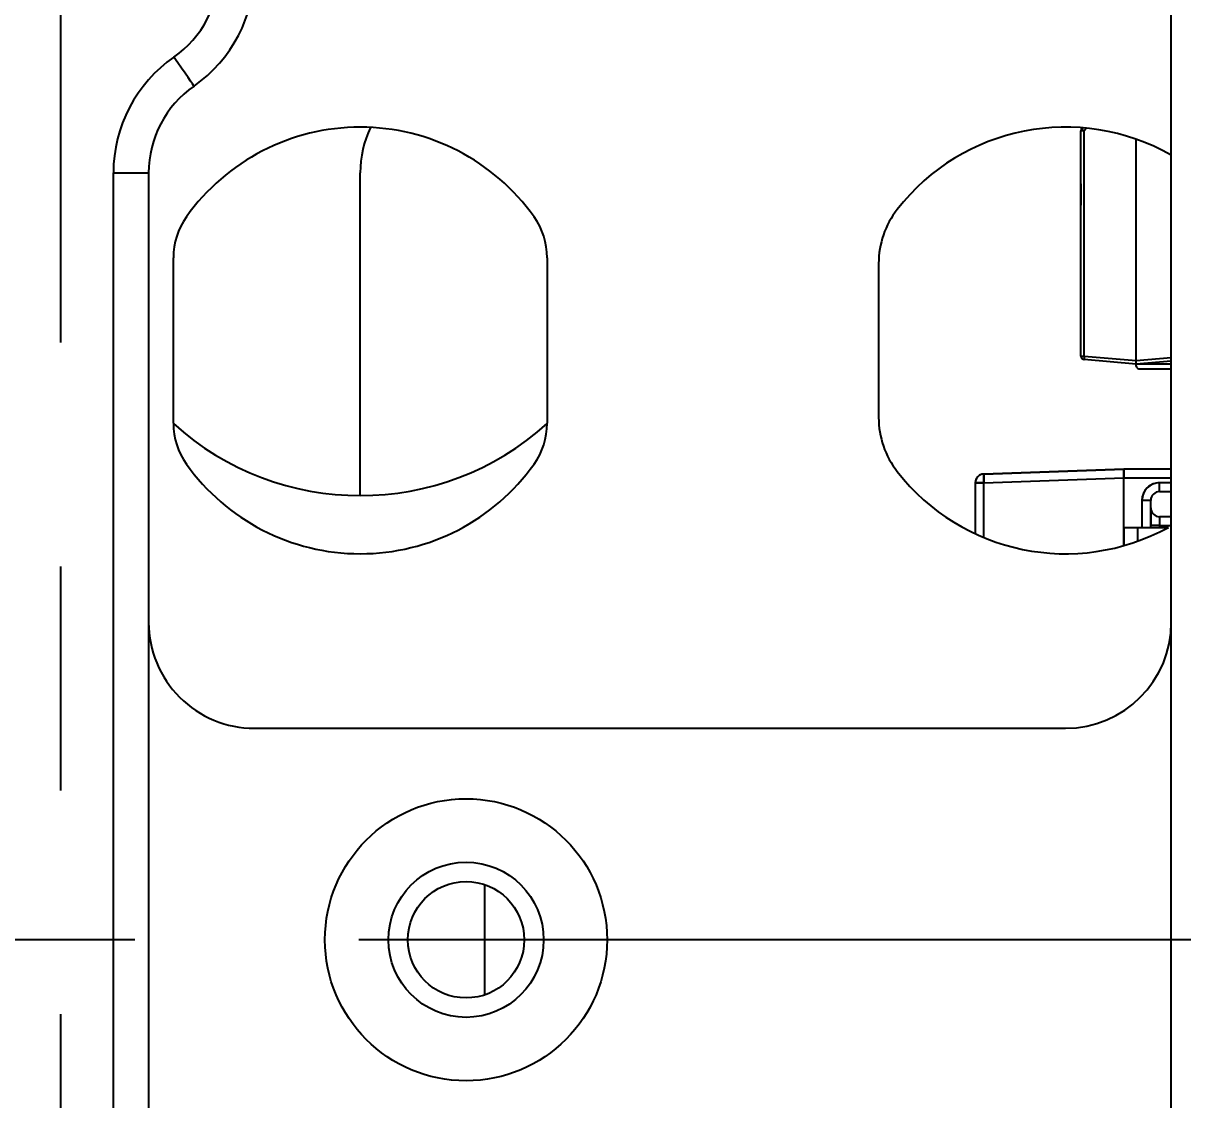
# Model space of a CAD drawing. Header units: millimetres. Extents: x 36 to 3196, y 27 to 5967.
# Drawn here: x 584.51 to 617.4, y 839.37 to 869.91 of the extents above; entities that cross this region are included whole.
import ezdxf

# ---------------------------------------------------------------- set-up
doc = ezdxf.new("R2010")
doc.units = ezdxf.units.MM
doc.linetypes.add('CENTER', pattern=[50.8, 31.75, -6.35, 6.35, -6.35])
doc.layers.add('02_Center Line', color=1, linetype='CENTER')
doc.layers.add('08_Dimension.Annotation', color=2, linetype='Continuous')
doc.styles.add('Coavis T-3.2 Style', font='MS PGothic.ttf', dxfattribs={"height": 3.2})
doc.styles.add('Coavis T-7.0 Style', font='MS PGothic.ttf', dxfattribs={"height": 7})
doc.dimstyles.new('Coavis D-Style', dxfattribs={"dimtxt": 3.2, "dimasz": 3.2, "dimexe": 2, "dimexo": 1, "dimgap": 0.8, "dimtad": 1, "dimtoh": 1, "dimdec": 3, "dimzin": 1, "dimdsep": 46, "dimtxsty": 'Coavis T-3.2 Style', "dimcen": 0, "dimclrd": 253, "dimclre": 253, "dimclrt": 2, "dimadec": 1, "dimazin": 0, "dimtp": 0.1, "dimtm": 0.1, "dimtfac": 0.71, "dimtdec": 3, "dimtmove": 0, "dimatfit": 3, "dimfxl": 1, "dimlwd": -1, "dimlwe": -1, "dimarcsym": 1})

# ---------------------------------------------------------------- blocks, each defined once
blk = doc.blocks.new('A$C32f45786')
at = {"color": 7, "linetype": 'Continuous', "lineweight": 25}
for p, q in [((209.5, 115), (85.5, 115)), ((131.083, 115), (131.17, 114.007)), ((131.17, 115), (131.17, 114.007)), ((131.3, 114.082), (131.3, 115)), ((134.15, 115), (134.15, 113.657)), ((134.4, 113.657), (134.4, 115)), ((134.535, 115), (134.535, 114.668)), ((134.785, 114.668), (134.785, 115)), ((135.5, 115), (135.5, 114.668)), ((135.75, 114.668), (135.75, 115)), ((135.801, 114.038), (135.801, 114.916)), ((134.785, 114.668), (134.535, 114.668)), ((135.5, 114.668), (135.75, 114.668)), ((135.75, 114.668), (135.801, 114.668)), ((135.75, 114.668), (135.75, 114.418)), ((135.801, 114.418), (135.035, 114.418)), ((135.035, 114.418), (135.035, 114.168)), ((135.035, 114.168), (135.801, 114.168)), ((131.07, 114.007), (124.792, 114.007)), ((130.941, 112.528), (131.07, 114.007)), ((131.17, 114.007), (131.04, 112.528)), ((131.17, 114.007), (131.07, 114.007)), ((131.225, 114.007), (131.17, 114.007)), ((135.801, 113.657), (135.801, 114.038)), ((134.289, 109.683), (134.15, 113.657)), ((134.15, 113.657), (134.289, 109.683)), ((136.319, 113.657), (134.4, 113.657)), ((134.539, 109.684), (134.4, 113.657)), ((135.801, 113.657), (136.309, 113.657)), ((136.309, 113.657), (136.309, 113.691)), ((124.469, 112.477), (124.489, 112.46)), ((130.941, 112.528), (124.553, 112.528)), ((124.553, 112.528), (124.553, 112.437)), ((130.941, 112.437), (130.941, 112.528)), ((130.941, 112.437), (124.553, 112.437)), ((124.554, 112.437), (124.554, 112.436)), ((125.554, 112.437), (124.554, 112.437)), ((125.554, 112.436), (124.554, 112.436)), ((125.554, 112.436), (125.554, 112.437)), ((125.554, 112.436), (125.554, 112.437)), ((125.554, 112.436), (125.554, 112.436)), ((126.061, 112.434), (126.061, 112.437)), ((126.062, 112.434), (126.061, 112.434)), ((126.062, 112.434), (126.062, 112.437)), ((126.12, 112.434), (126.062, 112.434)), ((126.062, 112.434), (126.062, 112.434)), ((126.062, 112.434), (126.217, 112.434)), ((126.062, 112.434), (126.549, 112.434)), ((126.074, 112.434), (126.128, 112.434)), ((126.195, 112.434), (126.092, 112.434)), ((126.092, 112.434), (126.109, 112.434)), ((126.096, 112.434), (126.119, 112.434)), ((126.12, 112.434), (126.176, 112.434)), ((126.287, 112.434), (126.128, 112.434)), ((126.131, 112.434), (126.138, 112.434)), ((126.176, 112.434), (126.176, 112.437)), ((126.176, 112.434), (126.177, 112.434)), ((126.176, 112.434), (126.231, 112.434)), ((126.177, 112.434), (126.177, 112.437)), ((126.177, 112.434), (126.181, 112.434)), ((126.179, 112.434), (126.208, 112.434)), ((126.179, 112.434), (126.287, 112.434)), ((126.187, 112.434), (126.179, 112.434)), ((126.287, 112.434), (126.191, 112.434)), ((126.21, 112.434), (126.211, 112.434)), ((126.217, 112.434), (126.259, 112.434)), ((126.231, 112.434), (126.287, 112.434)), ((126.231, 112.434), (126.286, 112.434)), ((126.287, 112.434), (126.241, 112.434)), ((126.287, 112.434), (126.284, 112.434)), ((126.286, 112.434), (126.287, 112.434)), ((126.34, 112.434), (126.287, 112.434)), ((126.29, 112.434), (126.326, 112.434)), ((126.29, 112.434), (126.297, 112.434)), ((126.364, 112.434), (126.29, 112.434)), ((126.29, 112.434), (126.364, 112.434)), ((126.29, 112.434), (126.345, 112.434)), ((126.364, 112.434), (126.29, 112.434)), ((126.395, 112.434), (126.29, 112.434)), ((126.297, 112.434), (126.29, 112.434)), ((126.292, 112.434), (126.304, 112.434)), ((126.298, 112.434), (126.301, 112.434)), ((126.312, 112.434), (126.316, 112.434)), ((126.346, 112.434), (126.313, 112.434)), ((126.322, 112.434), (126.323, 112.434)), ((126.325, 112.434), (126.336, 112.434)), ((126.332, 112.434), (126.335, 112.434)), ((126.338, 112.434), (126.341, 112.434)), ((126.345, 112.434), (126.399, 112.434)), ((126.399, 112.434), (126.412, 112.434)), ((126.399, 112.434), (126.411, 112.434)), ((126.405, 112.434), (126.4, 112.434)), ((126.412, 112.434), (126.411, 112.434)), ((126.424, 112.434), (126.663, 112.434)), ((126.548, 112.434), (126.547, 112.434)), ((126.551, 112.434), (126.55, 112.434)), ((126.652, 112.434), (126.664, 112.434)), ((126.663, 112.434), (126.663, 112.437)), ((126.663, 112.434), (126.663, 112.434)), ((126.664, 112.434), (126.664, 112.437)), ((126.664, 112.437), (126.664, 112.434)), ((126.664, 112.434), (126.664, 112.437)), ((126.664, 112.434), (126.664, 112.434)), ((141.5, 89), (141.5, 112)), ((136.089, 109.684), (134.539, 109.684)), ((134.539, 109.684), (134.539, 109.441)), ((134.539, 109.441), (135.982, 109.441)), ((128.318, 106.7), (132.682, 106.7)), ((128.152, 97.3), (132.848, 97.3)), ((134.9, 92), (125.745, 92)), ((132.848, 86.7), (128.152, 86.7)), ((125.745, 85), (125.745, 86)), ((125.745, 86), (169.255, 86)), ((169.255, 85), (125.745, 85))]:
    blk.add_line(p, q, dxfattribs=at)
at = {"color": 1, "linetype": 'Continuous', "lineweight": 25}
for p, q in [((131.07, 114.007), (130.983, 115)), ((135.801, 114.038), (136.196, 114.038)), ((124.479, 112.591), (124.553, 112.528)), ((126.12, 112.434), (126.12, 112.437)), ((126.181, 112.434), (126.181, 112.437)), ((126.424, 112.434), (126.424, 112.437)), ((126.663, 112.434), (126.663, 112.437)), ((145.936, 95.525), (149.064, 95.525))]:
    blk.add_line(p, q, dxfattribs=at)
at = {"color": 7, "linetype": 'Continuous', "lineweight": 25, "flags": 128}
for points in [[(130.941, 112.437), (130.959, 112.438), (130.976, 112.443)], [(123.283, 87.286), (123.267, 87.275), (123.22, 87.242), (123.144, 87.189), (123.042, 87.118), (122.918, 87.032), (122.776, 86.933), (122.622, 86.826), (122.462, 86.714)]]:
    blk.add_lwpolyline(points, dxfattribs=at)
at = {"color": 7, "linetype": 'Continuous', "lineweight": 25}
for radius in [4, 2.2, 1.65]:
    blk.add_circle((147.5, 95), radius, dxfattribs=at)
for centre, radius, start, end in [((130.5, 112), 6.05, 150.273, 232.0672), ((130.5, 112), 6.05, 307.9328, 28.8145), ((138.5, 112), 3, 0, 90), ((135.035, 114.668), 0.5, 180, 270), ((135.035, 114.668), 0.25, 180, 270), ((135.25, 114.668), 0.25, 270, 0), ((131.225, 114.082), 0.075, 270, 0.0001), ((131.225, 114.082), 0.075, 315, 0.0001), ((124.226, 112.774), 0.41, 310.0175, 323.1114), ((130.99, 112.816), 0.292, 260.1934, 279.8066), ((130.941, 112.537), 0.1, 288.7349, 355), ((130.941, 112.537), 0.1, 315, 355.0005), ((124.553, 112.537), 0.1, 229.9993, 270), ((124.553, 112.537), 0.1, 230, 251.9203), ((134.407, 111.664), 1.985, 266.5794, 273.7965), ((134.539, 109.691), 0.25, 182, 270), ((128.318, 109.2), 2.5, 232.0672, 270), ((132.682, 109.2), 2.5, 270, 307.9328), ((128.152, 95.3), 2, 90, 125.4309), ((132.848, 95.3), 2, 54.5691, 90), ((127, 92), 7.9, 317.8648, 42.1352), ((130.5, 92), 6.05, 125.4309, 234.5691), ((130.5, 92), 6.05, 305.4309, 54.5691), ((125.745, 95), 3, 244.5834, 270), ((120, 85), 4, 34.8499, 90), ((138.5, 89), 3, 270, 0), ((120, 85), 3, 34.8499, 90), ((125.745, 89), 3, 214.8499, 270), ((128.152, 88.7), 2, 234.5691, 270), ((132.848, 88.7), 2, 270, 305.4309), ((125.745, 89), 4, 214.8499, 270)]:
    blk.add_arc(centre, radius, start, end, dxfattribs=at)
for points, knots in [([(134.535, 114.668), (134.542, 114.606), (134.552, 114.509), (134.614, 114.392), (134.678, 114.313), (134.758, 114.248), (134.875, 114.186), (134.972, 114.175), (135.035, 114.168)], [0, 0, 0, 0, 0.23944, 0.368218, 0.499997, 0.628776, 0.760555, 1, 1, 1, 1]), ([(135.75, 114.418), (135.687, 114.418), (135.59, 114.418), (135.474, 114.418), (135.394, 114.418), (135.329, 114.418), (135.267, 114.418), (135.257, 114.418), (135.25, 114.418)], [0, 0, 0, 0, 0.239444, 0.368219, 0.499999, 0.628776, 0.760551, 1, 1, 1, 1]), ([(135.25, 114.418), (135.257, 114.418), (135.267, 114.418), (135.329, 114.418), (135.394, 114.418), (135.473, 114.418), (135.59, 114.418), (135.687, 114.418), (135.75, 114.418)], [0, 0, 0, 0, 0.239448, 0.369377, 0.499998, 0.62994, 0.760557, 1, 1, 1, 1]), ([(134.4, 113.657), (134.368, 113.657), (134.303, 113.656), (134.22, 113.655), (134.162, 113.656), (134.154, 113.657), (134.15, 113.657)], [0, 0, 0, 0, 0.2456449, 0.4941762, 0.7456304, 1, 1, 1, 1]), ([(134.15, 113.657), (134.153, 113.657), (134.16, 113.656), (134.216, 113.656), (134.285, 113.656), (134.349, 113.657), (134.383, 113.657), (134.4, 113.657)], [0, 0, 0, 0, 0.2402037, 0.4867073, 0.7395203, 0.8689576, 1, 1, 1, 1]), ([(126.061, 112.434), (126.061, 112.434), (126.061, 112.434), (126.061, 112.434), (126.061, 112.434), (126.061, 112.434), (126.061, 112.434), (126.061, 112.434), (126.061, 112.434), (126.061, 112.434), (126.061, 112.434), (126.061, 112.434), (126.061, 112.434), (126.061, 112.434), (126.061, 112.434), (126.061, 112.434), (126.061, 112.434), (126.061, 112.434), (126.061, 112.434), (126.061, 112.434), (126.061, 112.434), (126.061, 112.434), (126.061, 112.434), (126.061, 112.434), (126.061, 112.434), (126.061, 112.434), (126.061, 112.434), (126.061, 112.434), (126.061, 112.434), (126.061, 112.434), (126.061, 112.434), (126.061, 112.434), (126.061, 112.434), (126.061, 112.434), (126.061, 112.434), (126.061, 112.434), (126.061, 112.434), (126.061, 112.434), (126.061, 112.434), (126.061, 112.434), (126.061, 112.434), (126.061, 112.434), (126.061, 112.434), (126.061, 112.434), (126.061, 112.434), (126.061, 112.434), (126.061, 112.434), (126.061, 112.434), (126.061, 112.434), (126.061, 112.434), (126.061, 112.434), (126.061, 112.434), (126.061, 112.434), (126.061, 112.434), (126.061, 112.434), (126.061, 112.434), (126.061, 112.434), (126.061, 112.434), (126.061, 112.434), (126.061, 112.434), (126.061, 112.434), (126.061, 112.434), (126.061, 112.434), (126.061, 112.434), (126.061, 112.434), (126.061, 112.434), (126.061, 112.434), (126.061, 112.434), (126.061, 112.434), (126.061, 112.434), (126.061, 112.434), (126.061, 112.434), (126.061, 112.434), (126.061, 112.434), (126.061, 112.434), (126.061, 112.434), (126.061, 112.434), (126.062, 112.434), (126.062, 112.434), (126.062, 112.434), (126.062, 112.434), (126.062, 112.434), (126.062, 112.434), (126.062, 112.434), (126.062, 112.434), (126.062, 112.434), (126.062, 112.434), (126.062, 112.434), (126.062, 112.434), (126.062, 112.434), (126.062, 112.434), (126.062, 112.434), (126.062, 112.434), (126.062, 112.434), (126.062, 112.434), (126.062, 112.434), (126.062, 112.434), (126.062, 112.434), (126.062, 112.434), (126.062, 112.434), (126.062, 112.434), (126.062, 112.434), (126.062, 112.434), (126.062, 112.434), (126.062, 112.434), (126.062, 112.434), (126.062, 112.434), (126.062, 112.434), (126.062, 112.434), (126.062, 112.434), (126.062, 112.434), (126.062, 112.434), (126.062, 112.434), (126.062, 112.434), (126.062, 112.434), (126.062, 112.434), (126.062, 112.434), (126.062, 112.434), (126.062, 112.434), (126.062, 112.434), (126.062, 112.434), (126.062, 112.434), (126.062, 112.434), (126.062, 112.434), (126.062, 112.434), (126.062, 112.434), (126.062, 112.434), (126.062, 112.434)], [0, 0, 0, 0, 0.014884, 0.029767, 0.044682, 0.059566, 0.074449, 0.081907, 0.09679, 0.111674, 0.126558, 0.134015, 0.148899, 0.163782, 0.17124, 0.186123, 0.19355, 0.208464, 0.223348, 0.230775, 0.245689, 0.260573, 0.267999, 0.282914, 0.29034, 0.305224, 0.312681, 0.327565, 0.342449, 0.349906, 0.36479, 0.372247, 0.387131, 0.394557, 0.409472, 0.416898, 0.431782, 0.439239, 0.454123, 0.46158, 0.469006, 0.483921, 0.491347, 0.506231, 0.513688, 0.521115, 0.536029, 0.543456, 0.550913, 0.565797, 0.573254, 0.580681, 0.595564, 0.603022, 0.610479, 0.625363, 0.632789, 0.640246, 0.647704, 0.65513, 0.670014, 0.677471, 0.684898, 0.692355, 0.699812, 0.714696, 0.722123, 0.72958, 0.737037, 0.744464, 0.751921, 0.759347, 0.766805, 0.774262, 0.781688, 0.789146, 0.796572, 0.80403, 0.811487, 0.818913, 0.826371, 0.833797, 0.841255, 0.844983, 0.85241, 0.859867, 0.863596, 0.871022, 0.87848, 0.882208, 0.889635, 0.893364, 0.900821, 0.904519, 0.908247, 0.915705, 0.919434, 0.923131, 0.92686, 0.934318, 0.938046, 0.941744, 0.945473, 0.949202, 0.95293, 0.956628, 0.960357, 0.964086, 0.967815, 0.969664, 0.973393, 0.975242, 0.978971, 0.993857, 0.995891, 0.997248, 0.998173, 0.99879, 0.999191, 0.999469, 0.999655, 0.999779, 0.999842, 0.999904, 0.999936, 0.999967, 1, 1, 1, 1]), ([(126.062, 112.434), (126.062, 112.434), (126.063, 112.434), (126.071, 112.434), (126.081, 112.434), (126.09, 112.434), (126.092, 112.434)], [0, 0, 0, 0, 0.01551, 0.0575283, 0.8261767, 1, 1, 1, 1]), ([(126.062, 112.434), (126.062, 112.434), (126.063, 112.434), (126.063, 112.434), (126.064, 112.434), (126.065, 112.434), (126.065, 112.434), (126.066, 112.434), (126.066, 112.434), (126.067, 112.434), (126.067, 112.434), (126.068, 112.434), (126.068, 112.434), (126.069, 112.434), (126.069, 112.434), (126.07, 112.434), (126.071, 112.434), (126.072, 112.434), (126.072, 112.434), (126.073, 112.434), (126.074, 112.434), (126.075, 112.434), (126.075, 112.434), (126.076, 112.434), (126.076, 112.434), (126.077, 112.434), (126.077, 112.434), (126.078, 112.434), (126.078, 112.434), (126.078, 112.434), (126.079, 112.434), (126.079, 112.434), (126.08, 112.434), (126.08, 112.434), (126.081, 112.434), (126.082, 112.434), (126.082, 112.434), (126.082, 112.434), (126.083, 112.434), (126.083, 112.434), (126.084, 112.434), (126.085, 112.434), (126.085, 112.434), (126.086, 112.434), (126.086, 112.434), (126.087, 112.434), (126.087, 112.434), (126.088, 112.434), (126.088, 112.434), (126.089, 112.434), (126.09, 112.434), (126.09, 112.434), (126.091, 112.434), (126.091, 112.434), (126.092, 112.434), (126.093, 112.434), (126.093, 112.434), (126.094, 112.434), (126.095, 112.434), (126.095, 112.434), (126.096, 112.434), (126.096, 112.434), (126.097, 112.434), (126.098, 112.434), (126.098, 112.434), (126.099, 112.434), (126.1, 112.434), (126.1, 112.434), (126.101, 112.434), (126.101, 112.434), (126.102, 112.434), (126.103, 112.434), (126.103, 112.434), (126.104, 112.434), (126.105, 112.434), (126.106, 112.434), (126.106, 112.434), (126.107, 112.434), (126.107, 112.434), (126.108, 112.434), (126.109, 112.434), (126.11, 112.434), (126.11, 112.434), (126.111, 112.434), (126.112, 112.434), (126.112, 112.434), (126.113, 112.434), (126.114, 112.434), (126.114, 112.434), (126.115, 112.434), (126.116, 112.434), (126.117, 112.434), (126.117, 112.434), (126.118, 112.434), (126.119, 112.434), (126.119, 112.434), (126.12, 112.434)], [0, 0, 0, 0, 0.0039118, 0.0193255, 0.0347415, 0.0424646, 0.0501575, 0.0578504, 0.0655434, 0.0732363, 0.0809978, 0.0886908, 0.1040766, 0.1118381, 0.127224, 0.1348868, 0.1503394, 0.165762, 0.1734549, 0.1888775, 0.2042332, 0.2196558, 0.2274173, 0.2351102, 0.242773, 0.2505345, 0.2581973, 0.2659588, 0.2736216, 0.2813146, 0.2890462, 0.2967391, 0.3044708, 0.3121637, 0.3275563, 0.3352492, 0.3429809, 0.3506738, 0.3584055, 0.3660984, 0.381491, 0.3891839, 0.3969156, 0.4046085, 0.4200011, 0.4277626, 0.4354254, 0.443157, 0.4585796, 0.4662424, 0.4740039, 0.4893965, 0.4970894, 0.5048211, 0.5202436, 0.5279064, 0.5356381, 0.5510607, 0.5587235, 0.574146, 0.5818777, 0.5895405, 0.6049631, 0.6126947, 0.6280873, 0.6357802, 0.6511728, 0.6589044, 0.674327, 0.6819898, 0.6897214, 0.705144, 0.7128757, 0.7282682, 0.7436908, 0.7513536, 0.7667462, 0.7744778, 0.7899004, 0.7976321, 0.8130246, 0.8206874, 0.83611, 0.8438417, 0.8592342, 0.8746568, 0.8823885, 0.897781, 0.9055127, 0.9209053, 0.9363278, 0.9439906, 0.9594539, 0.9671167, 0.9835083, 1, 1, 1, 1]), ([(126.181, 112.434), (126.182, 112.434), (126.184, 112.434), (126.186, 112.434), (126.187, 112.434), (126.188, 112.434), (126.189, 112.434), (126.19, 112.434), (126.191, 112.434), (126.191, 112.434), (126.192, 112.434), (126.193, 112.434), (126.194, 112.434), (126.195, 112.434), (126.196, 112.434), (126.197, 112.434), (126.198, 112.434), (126.199, 112.434), (126.2, 112.434), (126.202, 112.434), (126.203, 112.434), (126.204, 112.434), (126.205, 112.434), (126.207, 112.434), (126.208, 112.434), (126.21, 112.434), (126.211, 112.434), (126.212, 112.434), (126.214, 112.434), (126.215, 112.434), (126.217, 112.434), (126.218, 112.434), (126.22, 112.434), (126.222, 112.434), (126.223, 112.434), (126.225, 112.434), (126.227, 112.434), (126.228, 112.434), (126.23, 112.434), (126.232, 112.434), (126.234, 112.434), (126.236, 112.434), (126.238, 112.434), (126.24, 112.434), (126.242, 112.434), (126.243, 112.434), (126.245, 112.434), (126.247, 112.434), (126.249, 112.434), (126.251, 112.434), (126.253, 112.434), (126.255, 112.434), (126.257, 112.434), (126.259, 112.434), (126.261, 112.434), (126.263, 112.434), (126.265, 112.434), (126.267, 112.434), (126.27, 112.434), (126.273, 112.434), (126.275, 112.434), (126.277, 112.434), (126.279, 112.434), (126.281, 112.434), (126.284, 112.434), (126.286, 112.434), (126.289, 112.434), (126.291, 112.434), (126.293, 112.434), (126.296, 112.434), (126.298, 112.434), (126.301, 112.434), (126.303, 112.434), (126.306, 112.434), (126.308, 112.434), (126.311, 112.434), (126.314, 112.434), (126.316, 112.434), (126.319, 112.434), (126.321, 112.434), (126.324, 112.434), (126.327, 112.434), (126.329, 112.434), (126.332, 112.434), (126.335, 112.434), (126.338, 112.434), (126.341, 112.434), (126.343, 112.434), (126.346, 112.434), (126.349, 112.434), (126.352, 112.434), (126.355, 112.434), (126.357, 112.434), (126.36, 112.434), (126.363, 112.434), (126.366, 112.434), (126.369, 112.434), (126.372, 112.434), (126.375, 112.434), (126.378, 112.434), (126.38, 112.434), (126.383, 112.434), (126.386, 112.434), (126.389, 112.434), (126.392, 112.434), (126.395, 112.434), (126.398, 112.434), (126.401, 112.434), (126.404, 112.434), (126.407, 112.434), (126.411, 112.434), (126.413, 112.434), (126.417, 112.434), (126.42, 112.434), (126.422, 112.434), (126.424, 112.434)], [0, 0, 0, 0, 0.016595, 0.02487, 0.026951, 0.031088, 0.033169, 0.037306, 0.04146, 0.043525, 0.047679, 0.051816, 0.055954, 0.060115, 0.064253, 0.06839, 0.072544, 0.076682, 0.08082, 0.084973, 0.093272, 0.09741, 0.101547, 0.105701, 0.113976, 0.11813, 0.126406, 0.130559, 0.134697, 0.142996, 0.147133, 0.155425, 0.163716, 0.167854, 0.176145, 0.184436, 0.188574, 0.196865, 0.205157, 0.209294, 0.217586, 0.225877, 0.234168, 0.242444, 0.250735, 0.259026, 0.263164, 0.271462, 0.279754, 0.288045, 0.296337, 0.304612, 0.312903, 0.321195, 0.329486, 0.337777, 0.346053, 0.354344, 0.370927, 0.379218, 0.387502, 0.395778, 0.404069, 0.41236, 0.420652, 0.437234, 0.44551, 0.453801, 0.462092, 0.470384, 0.48695, 0.495242, 0.503533, 0.511824, 0.528407, 0.536699, 0.544974, 0.561557, 0.569841, 0.578132, 0.586424, 0.60299, 0.611282, 0.619573, 0.636156, 0.644447, 0.661014, 0.669298, 0.677589, 0.694172, 0.702447, 0.71903, 0.727321, 0.735613, 0.752195, 0.760464, 0.777046, 0.785338, 0.80192, 0.810212, 0.818503, 0.835063, 0.843354, 0.859937, 0.868228, 0.884795, 0.893086, 0.909662, 0.917953, 0.934536, 0.942827, 0.959387, 0.967678, 0.983839, 1, 1, 1, 1]), ([(126.287, 112.434), (126.287, 112.434), (126.287, 112.434), (126.287, 112.434), (126.287, 112.434), (126.287, 112.434), (126.287, 112.434), (126.287, 112.434), (126.287, 112.434), (126.287, 112.434), (126.287, 112.434), (126.287, 112.434), (126.287, 112.434), (126.287, 112.434), (126.287, 112.434), (126.287, 112.434), (126.287, 112.434), (126.287, 112.434), (126.287, 112.434), (126.287, 112.434), (126.287, 112.434), (126.287, 112.434), (126.287, 112.434), (126.287, 112.434), (126.287, 112.434), (126.287, 112.434), (126.287, 112.434), (126.287, 112.434), (126.287, 112.434), (126.287, 112.434), (126.288, 112.434), (126.288, 112.434), (126.288, 112.434), (126.288, 112.434), (126.288, 112.434), (126.288, 112.434), (126.288, 112.434), (126.288, 112.434), (126.288, 112.434), (126.288, 112.434), (126.288, 112.434), (126.288, 112.434), (126.288, 112.434), (126.288, 112.434), (126.288, 112.434), (126.288, 112.434), (126.288, 112.434), (126.288, 112.434), (126.288, 112.434), (126.288, 112.434), (126.288, 112.434), (126.288, 112.434), (126.288, 112.434), (126.288, 112.434), (126.288, 112.434), (126.288, 112.434), (126.288, 112.434), (126.288, 112.434), (126.288, 112.434), (126.288, 112.434), (126.288, 112.434), (126.288, 112.434), (126.288, 112.434), (126.288, 112.434), (126.288, 112.434), (126.288, 112.434), (126.288, 112.434), (126.288, 112.434), (126.288, 112.434), (126.288, 112.434), (126.288, 112.434), (126.288, 112.434), (126.288, 112.434), (126.288, 112.434), (126.288, 112.434), (126.288, 112.434), (126.288, 112.434), (126.288, 112.434), (126.288, 112.434), (126.288, 112.434), (126.288, 112.434), (126.289, 112.434), (126.289, 112.434), (126.289, 112.434), (126.289, 112.434), (126.289, 112.434), (126.289, 112.434), (126.289, 112.434), (126.289, 112.434), (126.289, 112.434), (126.289, 112.434), (126.289, 112.434), (126.289, 112.434), (126.289, 112.434), (126.289, 112.434), (126.289, 112.434), (126.289, 112.434), (126.289, 112.434), (126.289, 112.434), (126.289, 112.434), (126.289, 112.434), (126.289, 112.434), (126.289, 112.434), (126.289, 112.434), (126.289, 112.434), (126.289, 112.434), (126.289, 112.434), (126.289, 112.434), (126.29, 112.434), (126.29, 112.434), (126.29, 112.434), (126.29, 112.434), (126.29, 112.434), (126.29, 112.434), (126.29, 112.434), (126.29, 112.434), (126.29, 112.434)], [0, 0, 0, 0, 0.028005, 0.042008, 0.055895, 0.069898, 0.083901, 0.097904, 0.111907, 0.125794, 0.139797, 0.153799, 0.167802, 0.181805, 0.195692, 0.209695, 0.223698, 0.237701, 0.251588, 0.265592, 0.279595, 0.293598, 0.307601, 0.321488, 0.335491, 0.342551, 0.356438, 0.370441, 0.384445, 0.391388, 0.405391, 0.419395, 0.426339, 0.440342, 0.454345, 0.461289, 0.475292, 0.489296, 0.49624, 0.510244, 0.517187, 0.531191, 0.538251, 0.552139, 0.559199, 0.573202, 0.580146, 0.59415, 0.601095, 0.608154, 0.622043, 0.629103, 0.636047, 0.650051, 0.656995, 0.664055, 0.677944, 0.685004, 0.691949, 0.699009, 0.712898, 0.719958, 0.726903, 0.733964, 0.740908, 0.747853, 0.754914, 0.768804, 0.775864, 0.78281, 0.78987, 0.796816, 0.803761, 0.810822, 0.817768, 0.824829, 0.831775, 0.835248, 0.842194, 0.849256, 0.856202, 0.859675, 0.866737, 0.873684, 0.877157, 0.88422, 0.887694, 0.894641, 0.898115, 0.901705, 0.908653, 0.912127, 0.915602, 0.922666, 0.926142, 0.929616, 0.933092, 0.936567, 0.943635, 0.947111, 0.950587, 0.954064, 0.96102, 0.968093, 0.971574, 0.978539, 0.982025, 0.996033, 0.997226, 0.998072, 0.998685, 0.999073, 0.999499, 0.999673, 0.99987, 1, 1, 1, 1]), ([(126.29, 112.434), (126.29, 112.434), (126.29, 112.434), (126.291, 112.434), (126.292, 112.434), (126.292, 112.434), (126.293, 112.434), (126.293, 112.434), (126.294, 112.434), (126.294, 112.434), (126.295, 112.434), (126.296, 112.434), (126.296, 112.434), (126.297, 112.434), (126.297, 112.434), (126.298, 112.434), (126.299, 112.434), (126.3, 112.434), (126.301, 112.434), (126.301, 112.434), (126.302, 112.434), (126.303, 112.434), (126.303, 112.434), (126.304, 112.434), (126.304, 112.434), (126.305, 112.434), (126.305, 112.434), (126.306, 112.434), (126.306, 112.434), (126.307, 112.434), (126.307, 112.434), (126.308, 112.434), (126.308, 112.434), (126.309, 112.434), (126.309, 112.434), (126.31, 112.434), (126.31, 112.434), (126.31, 112.434), (126.311, 112.434), (126.312, 112.434), (126.312, 112.434), (126.313, 112.434), (126.313, 112.434), (126.314, 112.434), (126.314, 112.434), (126.315, 112.434), (126.315, 112.434), (126.316, 112.434), (126.316, 112.434), (126.317, 112.434), (126.318, 112.434), (126.318, 112.434), (126.319, 112.434), (126.319, 112.434), (126.32, 112.434), (126.321, 112.434), (126.321, 112.434), (126.322, 112.434), (126.322, 112.434), (126.323, 112.434), (126.323, 112.434), (126.324, 112.434), (126.325, 112.434), (126.325, 112.434), (126.326, 112.434), (126.327, 112.434), (126.327, 112.434), (126.328, 112.434), (126.328, 112.434), (126.329, 112.434), (126.33, 112.434), (126.33, 112.434), (126.331, 112.434), (126.332, 112.434), (126.332, 112.434), (126.333, 112.434), (126.334, 112.434), (126.334, 112.434), (126.335, 112.434), (126.336, 112.434), (126.336, 112.434), (126.337, 112.434), (126.338, 112.434), (126.338, 112.434), (126.339, 112.434), (126.34, 112.434), (126.34, 112.434), (126.341, 112.434), (126.342, 112.434), (126.342, 112.434), (126.343, 112.434), (126.344, 112.434), (126.345, 112.434), (126.345, 112.434), (126.345, 112.434)], [0, 0, 0, 0, 0.014012, 0.027991, 0.041971, 0.048945, 0.055919, 0.062893, 0.076941, 0.083915, 0.097863, 0.104806, 0.118823, 0.125797, 0.139745, 0.153762, 0.167679, 0.181696, 0.195613, 0.20963, 0.223578, 0.237564, 0.244538, 0.251481, 0.258526, 0.272474, 0.279489, 0.286463, 0.293437, 0.300451, 0.314399, 0.321342, 0.328387, 0.335361, 0.349347, 0.356321, 0.363264, 0.370309, 0.384226, 0.391272, 0.405188, 0.412234, 0.419177, 0.433194, 0.440137, 0.447111, 0.461097, 0.468071, 0.482057, 0.489, 0.503017, 0.50996, 0.523946, 0.53092, 0.544906, 0.551951, 0.565868, 0.572882, 0.586799, 0.593844, 0.607761, 0.614776, 0.628793, 0.64271, 0.649724, 0.663641, 0.670686, 0.684672, 0.698589, 0.705603, 0.71952, 0.733506, 0.740552, 0.754469, 0.768455, 0.775398, 0.789384, 0.80337, 0.810344, 0.82433, 0.838316, 0.852302, 0.859245, 0.873231, 0.887217, 0.89416, 0.908146, 0.922132, 0.936118, 0.950035, 0.957049, 0.971035, 0.985518, 1, 1, 1, 1]), ([(126.29, 112.434), (126.309, 112.434), (126.344, 112.434), (126.379, 112.434), (126.395, 112.434)], [0, 0, 0, 0, 0.547653, 1, 1, 1, 1]), ([(126.551, 112.434), (126.551, 112.434), (126.551, 112.434), (126.553, 112.434), (126.554, 112.434), (126.555, 112.434), (126.556, 112.434), (126.556, 112.434), (126.557, 112.434), (126.557, 112.434), (126.558, 112.434), (126.558, 112.434), (126.559, 112.434), (126.559, 112.434), (126.56, 112.434), (126.561, 112.434), (126.561, 112.434), (126.562, 112.434), (126.563, 112.434), (126.563, 112.434), (126.564, 112.434), (126.565, 112.434), (126.565, 112.434), (126.566, 112.434), (126.567, 112.434), (126.568, 112.434), (126.569, 112.434), (126.57, 112.434), (126.57, 112.434), (126.571, 112.434), (126.572, 112.434), (126.573, 112.434), (126.574, 112.434), (126.574, 112.434), (126.575, 112.434), (126.576, 112.434), (126.577, 112.434), (126.578, 112.434), (126.579, 112.434), (126.58, 112.434), (126.581, 112.434), (126.582, 112.434), (126.583, 112.434), (126.584, 112.434), (126.585, 112.434), (126.586, 112.434), (126.587, 112.434), (126.588, 112.434), (126.589, 112.434), (126.59, 112.434), (126.591, 112.434), (126.592, 112.434), (126.593, 112.434), (126.594, 112.434), (126.595, 112.434), (126.596, 112.434), (126.597, 112.434), (126.599, 112.434), (126.599, 112.434), (126.601, 112.434), (126.602, 112.434), (126.603, 112.434), (126.604, 112.434), (126.605, 112.434), (126.606, 112.434), (126.607, 112.434), (126.608, 112.434), (126.609, 112.434), (126.61, 112.434), (126.611, 112.434), (126.613, 112.434), (126.613, 112.434), (126.615, 112.434), (126.616, 112.434), (126.617, 112.434), (126.618, 112.434), (126.619, 112.434), (126.62, 112.434), (126.621, 112.434), (126.622, 112.434), (126.623, 112.434), (126.624, 112.434), (126.625, 112.434), (126.626, 112.434), (126.627, 112.434), (126.628, 112.434), (126.629, 112.434), (126.63, 112.434), (126.63, 112.434), (126.631, 112.434), (126.632, 112.434), (126.633, 112.434), (126.634, 112.434), (126.635, 112.434), (126.636, 112.434), (126.637, 112.434), (126.638, 112.434), (126.639, 112.434), (126.64, 112.434), (126.64, 112.434), (126.641, 112.434), (126.642, 112.434), (126.642, 112.434), (126.643, 112.434), (126.644, 112.434), (126.644, 112.434), (126.645, 112.434), (126.646, 112.434), (126.647, 112.434), (126.647, 112.434), (126.648, 112.434), (126.649, 112.434), (126.649, 112.434), (126.65, 112.434), (126.651, 112.434), (126.651, 112.434), (126.652, 112.434), (126.652, 112.434)], [0, 0, 0, 0, 0.001765, 0.008698, 0.036463, 0.039929, 0.043378, 0.050329, 0.053795, 0.057299, 0.064214, 0.071165, 0.074652, 0.081567, 0.088519, 0.095453, 0.098919, 0.105854, 0.112805, 0.119756, 0.126691, 0.133642, 0.140594, 0.147528, 0.15448, 0.161414, 0.1753, 0.182234, 0.189185, 0.19612, 0.203071, 0.21694, 0.223891, 0.230826, 0.23776, 0.251646, 0.25858, 0.265532, 0.2794, 0.286335, 0.300221, 0.307155, 0.314089, 0.328014, 0.334948, 0.348817, 0.355751, 0.369637, 0.376571, 0.383505, 0.397413, 0.404347, 0.418216, 0.42515, 0.439036, 0.446009, 0.459878, 0.466812, 0.480681, 0.487655, 0.501523, 0.508458, 0.522365, 0.536234, 0.543168, 0.557058, 0.563992, 0.577861, 0.584795, 0.598703, 0.605637, 0.619544, 0.626461, 0.64033, 0.647304, 0.661172, 0.66809, 0.681997, 0.688931, 0.695865, 0.709756, 0.71669, 0.73058, 0.737514, 0.751405, 0.758339, 0.765273, 0.779163, 0.786098, 0.793054, 0.806923, 0.81388, 0.820814, 0.834704, 0.841621, 0.848595, 0.855512, 0.869402, 0.876337, 0.883293, 0.89021, 0.897184, 0.904101, 0.911058, 0.917992, 0.924949, 0.931866, 0.938822, 0.945757, 0.952713, 0.95963, 0.966587, 0.973544, 0.980461, 0.9874, 0.99368, 1, 1, 1, 1]), ([(126.662, 112.434), (126.662, 112.434), (126.663, 112.434), (126.663, 112.434), (126.663, 112.434)], [0, 0, 0, 0, 0.140698, 1, 1, 1, 1]), ([(134.539, 109.684), (134.52, 109.683), (134.484, 109.682), (134.422, 109.68), (134.358, 109.68), (134.314, 109.68), (134.292, 109.681), (134.29, 109.682), (134.289, 109.683)], [0, 0, 0, 0, 0.144854, 0.272555, 0.499997, 0.72755, 0.855178, 1, 1, 1, 1]), ([(134.289, 109.683), (134.291, 109.664), (134.294, 109.63), (134.317, 109.569), (134.361, 109.508), (134.425, 109.466), (134.486, 109.445), (134.52, 109.443), (134.539, 109.441)], [0, 0, 0, 0, 0.144453, 0.272294, 0.500007, 0.729014, 0.856083, 1, 1, 1, 1]), ([(134.539, 109.441), (134.539, 109.445), (134.539, 109.452), (134.537, 109.507), (134.539, 109.587), (134.539, 109.651), (134.539, 109.684)], [0, 0, 0, 0, 0.248942, 0.499541, 0.745633, 1, 1, 1, 1])]:
    blk.add_open_spline(points, degree=3, knots=knots, dxfattribs=at)
blk = doc.blocks.new('*D45')
at = {"layer": '08_Dimension.Annotation', "color": 253, "linetype": 'ByBlock', "transparency": 16777216}
blk.add_line((683.096, 652.925), (721.698, 612.951), dxfattribs=at)
blk.add_arc((585.573, 753.913), 193.96, 270.94529, 313.05471, dxfattribs=at)
at = {"layer": '08_Dimension.Annotation', "color": 253, "transparency": 16777216}
for points in [[(717.621, 612.573), (718.356, 611.799), (720.309, 614.39)], [(588.777, 559.446), (588.768, 560.512), (585.573, 559.953)]]:
    blk.add_solid(points, dxfattribs=at)
at = {"layer": 'Defpoints', "color": 0, "transparency": 16777216}
for p in [(585.573, 1146.601), (585.573, 753.913), (682.401, 653.644), (634.682, 566.273), (585.573, 495.628)]:
    blk.add_point(p, dxfattribs=at)
at = {"layer": '08_Dimension.Annotation', "color": 2, "transparency": 16777216, "insert": (656.621, 578.063), "char_height": 7, "attachment_point": 5, "rotation": 22, "style": 'Coavis T-7.0 Style'}
blk.add_mtext('{\\C5;44.0°}', dxfattribs=at)
blk = doc.blocks.new('*D46')
at = {"layer": '08_Dimension.Annotation', "color": 253, "linetype": 'ByBlock', "transparency": 16777216}
blk.add_line((515.378, 1055.494), (491.144, 1097.468), dxfattribs=at)
blk.add_arc((585.573, 933.913), 186.857, 90.98123, 119.01877, dxfattribs=at)
at = {"layer": '08_Dimension.Annotation', "color": 253, "transparency": 16777216}
for points in [[(582.368, 1121.276), (582.377, 1120.209), (585.573, 1120.77)], [(495.192, 1096.848), (494.666, 1097.776), (492.144, 1095.736)]]:
    blk.add_solid(points, dxfattribs=at)
at = {"layer": 'Defpoints', "color": 0, "transparency": 16777216}
for p in [(585.573, 1146.601), (521.664, 1109.501), (515.878, 1054.628), (585.573, 933.913), (585.573, 495.628)]:
    blk.add_point(p, dxfattribs=at)
at = {"layer": '08_Dimension.Annotation', "color": 2, "transparency": 16777216, "insert": (545.238, 1120.766), "char_height": 7, "attachment_point": 5, "rotation": 12.181, "style": 'Coavis T-7.0 Style'}
blk.add_mtext('{\\C5;30.0°}', dxfattribs=at)
blk = doc.blocks.new('*D49')
at = {"layer": '08_Dimension.Annotation', "color": 253, "linetype": 'ByBlock', "transparency": 16777216}
blk.add_arc((585.573, 638.71), 49.491, 47.7053, 86.2947, dxfattribs=at)
at = {"layer": '08_Dimension.Annotation', "color": 253, "transparency": 16777216}
for points in [[(588.754, 687.565), (588.788, 688.631), (585.573, 688.201)], [(619.249, 675.701), (618.506, 674.936), (621.173, 673.089)]]:
    blk.add_solid(points, dxfattribs=at)
at = {"layer": 'Defpoints', "color": 0, "transparency": 16777216}
for p in [(585.573, 1146.601), (842.111, 886.447), (610.815, 681.28), (515.748, 571.282), (585.573, 495.628)]:
    blk.add_point(p, dxfattribs=at)
at = {"layer": '08_Dimension.Annotation', "color": 2, "transparency": 16777216, "insert": (606.59, 688.225), "char_height": 7, "attachment_point": 5, "rotation": 337, "style": 'Coavis T-7.0 Style'}
blk.add_mtext('{\\C5;46.0°}', dxfattribs=at)

msp = doc.modelspace()

# ---------------------------------------------------------------- linework, layer by layer
at = {"layer": '02_Center Line'}
for p, q in [((585.5725, 1146.601), (585.5725, 495.6283)), ((1997.3785, 843.9131), (397.4854, 843.9131))]:
    msp.add_line(p, q, dxfattribs=at)

# ---------------------------------------------------------------- block references
at = {"layer": '08_Dimension.Annotation', "rotation": 270}
msp.add_blockref('A$C32f45786', (502.0725, 991.4131), dxfattribs=at)

# ---------------------------------------------------------------- dimensions: what is measured, and where the dimension line sits
at = {"layer": '08_Dimension.Annotation'}
dim = msp.add_angular_dim_2l(base=(521.6637, 1109.5012), line1=((585.5725, 933.9131), (515.8775, 1054.6284)), line2=((585.5725, 1146.601), (585.5725, 495.6283)), text='{\\C5;<>}', dimstyle='Coavis D-Style', override={"dimtxsty": 'Coavis T-7.0 Style', "dimfxl": 0.6}, dxfattribs=at)
dim.commit()
dim.dimension.update_dxf_attribs({"geometry": '*D46', "text_midpoint": (546.1456, 1116.5631), "dimtype": 162})
for base, line2, picture, middle in [((610.8149, 681.2797), ((515.7484, 571.2819), (842.1113, 886.4469)), '*D49', (606.5903, 688.2249)), ((634.6824, 566.2729), ((585.5725, 753.9131), (682.401, 653.6443)), '*D45', (656.6206, 578.063))]:
    dim = msp.add_angular_dim_2l(base=base, line1=((585.5725, 1146.601), (585.5725, 495.6283)), line2=line2, text='{\\C5;<>}', dimstyle='Coavis D-Style', override={"dimtxsty": 'Coavis T-7.0 Style', "dimfxl": 0.6}, dxfattribs=at)
    dim.commit()
    dim.dimension.update_dxf_attribs({"geometry": picture, "text_midpoint": middle})

doc.saveas('drawing.dxf')
